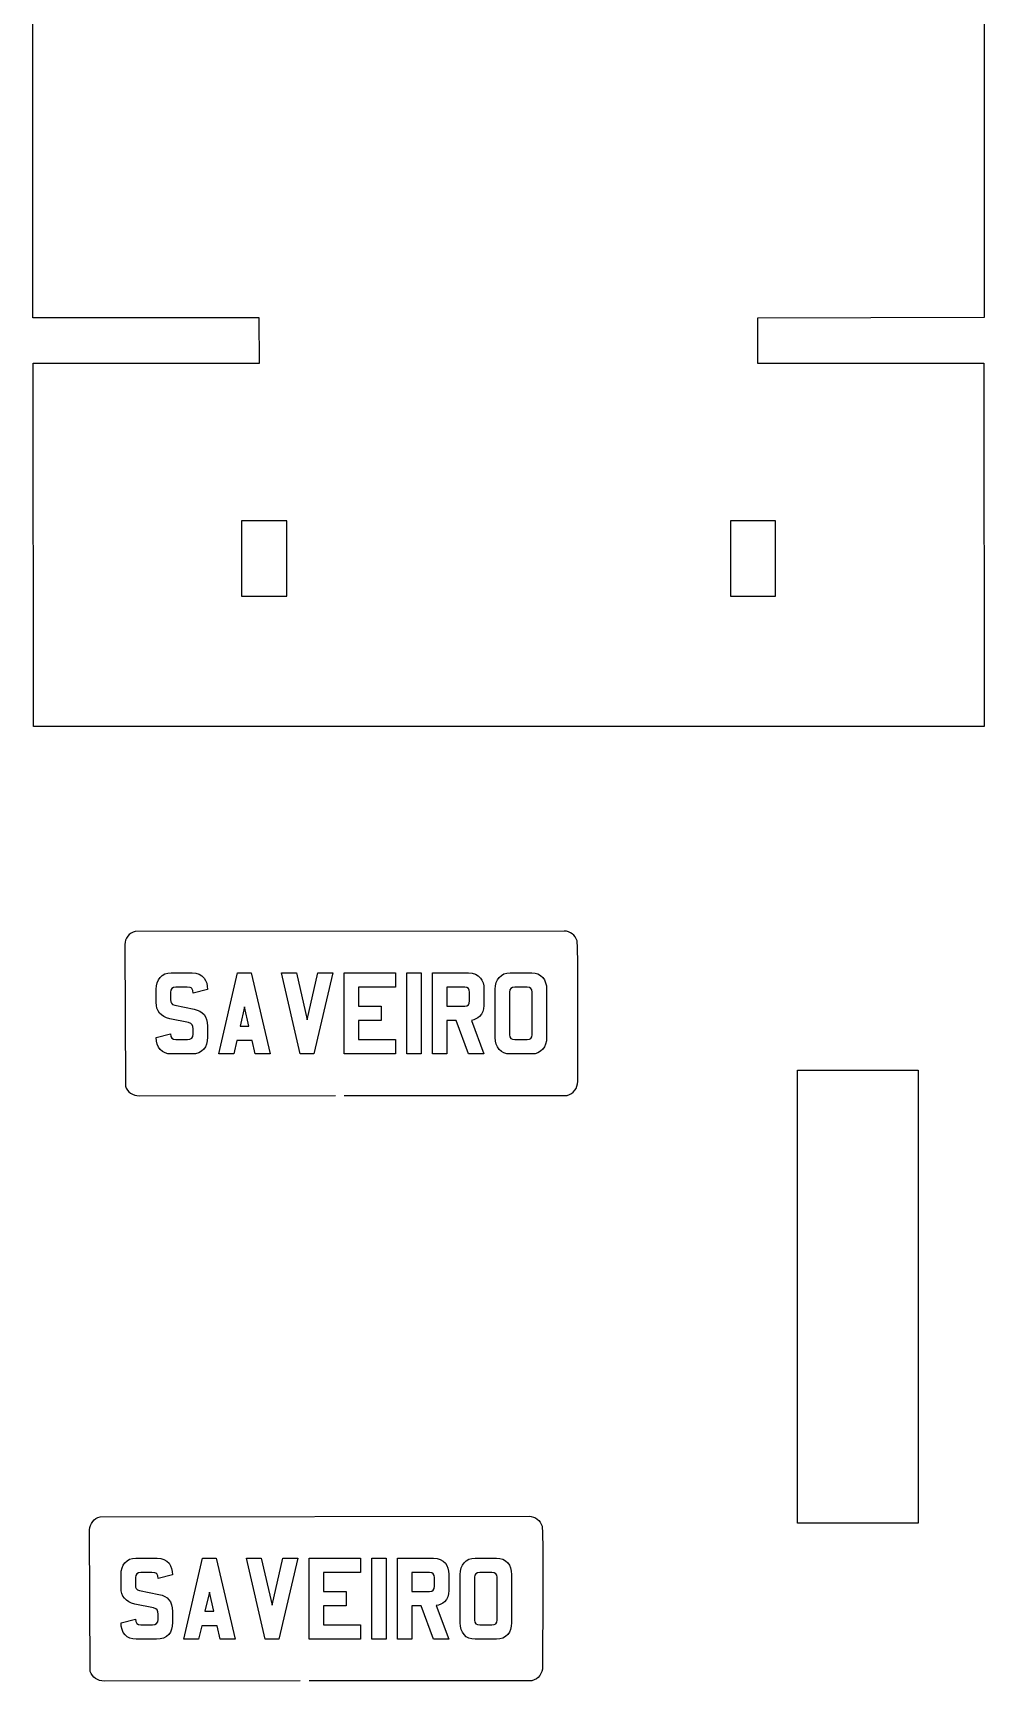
# Model space of a CAD drawing. Extents: x 279 to 859, y 491 to 871.
# Drawn here: x 372.6 to 426.7, y 690.1 to 783.9 of the extents above; entities that cross this region are included whole.
import ezdxf

# ---------------------------------------------------------------- set-up
doc = ezdxf.new("R2010")
doc.units = 0
doc.layers.get('0').update_dxf_attribs({"linetype": 'CONTINUOUS'})

msp = doc.modelspace()

# ---------------------------------------------------------------- linework, layer by layer
at = {"color": 3}
for p, q in [((372.566995, 767.721401), (372.566995, 791.733401)), ((426.749295, 791.737701), (426.749295, 767.734401)), ((385.446795, 767.717001), (372.566995, 767.721401)), ((385.467495, 765.136901), (385.446795, 767.717001)), ((426.749295, 767.734401), (413.848695, 767.697701)), ((413.848695, 767.697701), (413.848695, 765.137201)), ((372.589195, 744.435801), (372.574195, 765.136901)), ((372.574195, 765.136901), (385.467495, 765.136901)), ((413.848695, 765.137201), (426.731695, 765.136901)), ((426.731695, 765.136901), (426.746895, 744.435801)), ((426.746895, 744.435801), (372.589195, 744.435801)), ((377.845292, 732.275326), (377.810696, 732.151447)), ((377.898288, 732.391198), (377.845292, 732.275326)), ((377.968325, 732.496801), (377.898288, 732.391198)), ((378.054041, 732.589869), (377.968325, 732.496801)), ((378.154076, 732.668138), (378.054041, 732.589869)), ((378.26707, 732.729345), (378.154076, 732.668138)), ((378.391662, 732.771226), (378.26707, 732.729345)), ((402.832262, 732.793326), (378.391662, 732.771226)), ((402.956034, 732.780365), (402.832262, 732.793326)), ((403.074798, 732.748123), (402.956034, 732.780365)), ((403.186491, 732.698119), (403.074798, 732.748123)), ((403.28905, 732.631876), (403.186491, 732.698119)), ((403.38041, 732.550914), (403.28905, 732.631876)), ((403.458507, 732.456754), (403.38041, 732.550914)), ((403.521279, 732.350918), (403.458507, 732.456754)), ((403.566662, 732.234926), (403.521279, 732.350918)), ((403.594501, 731.839647), (403.566662, 732.234926)), ((377.810696, 732.151447), (377.795862, 732.021826)), ((377.795862, 732.021826), (377.830962, 723.960126)), ((403.610593, 730.981634), (403.594501, 731.839647)), ((403.617437, 728.456538), (403.610593, 730.981634)), ((403.599062, 724.224026), (403.617437, 728.456538)), ((416.116222, 699.071001), (416.116222, 724.874101)), ((416.116222, 724.874101), (422.997222, 724.874101)), ((422.997222, 724.874101), (422.997222, 699.071001)), ((377.830962, 723.960126), (377.881534, 723.836092)), ((377.881534, 723.836092), (377.950254, 723.726726)), ((403.434925, 723.720313), (403.50449, 723.83252)), ((403.50449, 723.83252), (403.555707, 723.955562)), ((403.555707, 723.955562), (403.587568, 724.086907)), ((403.587568, 724.086907), (403.599062, 724.224026)), ((377.950254, 723.726726), (378.034919, 723.632603)), ((378.034919, 723.632603), (378.133325, 723.554301)), ((378.133325, 723.554301), (378.243266, 723.492395)), ((378.243266, 723.492395), (378.362539, 723.447463)), ((378.362539, 723.447463), (378.488939, 723.420081)), ((378.488939, 723.420081), (378.620262, 723.410826)), ((378.620262, 723.410826), (389.797262, 723.419826)), ((390.297262, 723.420226), (402.993362, 723.430426)), ((402.993362, 723.430426), (403.12623, 723.473996)), ((403.12623, 723.473996), (403.244786, 723.538521)), ((403.244786, 723.538521), (403.34802, 723.62147)), ((403.34802, 723.62147), (403.434925, 723.720313)), ((376.054737, 699.253234), (376.154773, 699.331505)), ((376.154773, 699.331505), (376.267767, 699.392725)), ((376.267767, 699.392725), (376.392359, 699.434635)), ((376.392359, 699.434635), (400.832959, 699.456635)), ((400.832959, 699.456635), (400.95673, 699.443678)), ((400.95673, 699.443678), (401.075494, 699.411446)), ((401.075494, 699.411446), (401.187188, 699.361454)), ((401.187188, 699.361454), (401.289746, 699.295222)), ((375.796559, 698.685235), (375.811393, 698.814852)), ((375.831659, 690.623435), (375.796559, 698.685235)), ((375.811393, 698.814852), (375.845988, 698.938721)), ((375.845988, 698.938721), (375.898984, 699.054581)), ((375.898984, 699.054581), (375.969021, 699.160172)), ((375.969021, 699.160172), (376.054737, 699.253234)), ((401.289746, 699.295222), (401.381106, 699.214266)), ((401.381106, 699.214266), (401.459204, 699.120105)), ((401.459204, 699.120105), (401.521976, 699.014255)), ((401.521976, 699.014255), (401.567359, 698.898235)), ((401.567359, 698.898235), (401.595198, 698.502985)), ((401.595198, 698.502985), (401.61129, 697.644985)), ((422.997222, 699.071001), (416.116222, 699.071001)), ((401.61129, 697.644985), (401.618134, 695.119885)), ((401.618134, 695.119885), (401.599759, 690.887335)), ((401.599759, 690.887335), (401.588264, 690.750244)), ((375.88223, 690.499401), (375.831659, 690.623435)), ((375.950951, 690.390035), (375.88223, 690.499401)), ((376.035616, 690.295912), (375.950951, 690.390035)), ((376.134021, 690.21761), (376.035616, 690.295912)), ((376.243962, 690.155704), (376.134021, 690.21761)), ((376.363235, 690.110772), (376.243962, 690.155704)), ((376.489635, 690.08339), (376.363235, 690.110772)), ((376.620959, 690.074135), (376.489635, 690.08339)), ((387.797959, 690.083135), (376.620959, 690.074135)), ((400.994059, 690.093735), (388.297959, 690.083535)), ((401.126926, 690.137309), (400.994059, 690.093735)), ((401.245482, 690.201844), (401.126926, 690.137309)), ((401.348717, 690.284805), (401.245482, 690.201844)), ((401.435621, 690.38366), (401.348717, 690.284805)), ((401.505186, 690.495873), (401.435621, 690.38366)), ((401.556404, 690.618913), (401.505186, 690.495873)), ((401.588264, 690.750244), (401.556404, 690.618913))]:
    msp.add_line(p, q, dxfattribs=at)
at = {"color": 5}
for p, q in [((387.027195, 756.163801), (384.447295, 756.163801)), ((384.447295, 756.163801), (384.447295, 751.863701)), ((387.027195, 751.863701), (387.027195, 756.163801)), ((414.877795, 756.163801), (412.297795, 756.163801)), ((412.297795, 756.163801), (412.297795, 751.863701)), ((414.877795, 751.863701), (414.877795, 756.163801)), ((384.447295, 751.863701), (387.027195, 751.863701)), ((412.297795, 751.863701), (414.877795, 751.863701))]:
    msp.add_line(p, q, dxfattribs=at)
at = {"color": 1}
for p, q in [((379.929873, 730.264618), (380.075125, 730.347838)), ((380.075125, 730.347838), (380.243045, 730.397777)), ((380.243045, 730.397777), (380.433662, 730.414426)), ((380.433662, 730.414426), (381.639562, 730.414426)), ((381.639562, 730.414426), (381.848832, 730.395768)), ((381.848832, 730.395768), (382.03175, 730.339788)), ((382.03175, 730.339788), (382.188323, 730.246477)), ((383.155662, 725.789826), (384.226862, 730.414426)), ((384.226862, 730.414426), (385.005462, 730.414426)), ((385.005462, 730.414426), (386.082562, 725.789826)), ((387.797662, 725.789826), (386.726462, 730.414426)), ((386.726462, 730.414426), (387.575262, 730.414426)), ((387.575262, 730.414426), (388.189962, 727.727426)), ((388.189962, 727.727426), (388.804562, 730.414426)), ((389.653462, 730.414426), (388.576262, 725.789826)), ((388.804562, 730.414426), (389.653462, 730.414426)), ((390.297262, 725.789826), (390.297262, 730.414426)), ((390.297262, 730.414426), (393.224262, 730.414426)), ((393.224262, 730.414426), (393.224262, 729.594826)), ((393.868062, 725.789826), (393.868062, 730.414426)), ((393.868062, 730.414426), (394.687562, 730.414426)), ((394.687562, 730.414426), (394.687562, 725.789826)), ((395.331562, 725.789826), (395.331562, 730.414426)), ((395.331562, 730.414426), (397.386262, 730.414426)), ((397.386262, 730.414426), (397.592965, 730.395768)), ((397.592965, 730.395768), (397.774037, 730.339788)), ((397.774037, 730.339788), (397.929496, 730.246477)), ((399.25117, 730.266263), (399.39625, 730.348576)), ((399.39625, 730.348576), (399.562911, 730.397963)), ((399.562911, 730.397963), (399.751162, 730.414426)), ((399.751162, 730.414426), (400.980462, 730.414426)), ((400.980462, 730.414426), (401.169257, 730.39759)), ((401.169257, 730.39759), (401.33755, 730.347088)), ((401.33755, 730.347088), (401.485348, 730.26293)), ((379.584862, 729.489526), (379.598757, 729.677735)), ((379.584862, 728.722626), (379.584862, 729.489526)), ((379.598757, 729.677735), (379.64045, 729.850251)), ((379.64045, 729.850251), (379.709948, 730.007054)), ((379.709948, 730.007054), (379.807262, 730.148126)), ((379.807262, 730.148126), (379.929873, 730.264618)), ((380.423393, 729.430252), (380.404362, 729.302226)), ((380.480487, 729.521688), (380.423393, 729.430252)), ((380.575643, 729.576543), (380.480487, 729.521688)), ((380.708862, 729.594826), (380.575643, 729.576543)), ((381.346862, 729.594826), (380.708862, 729.594826)), ((381.514425, 729.575088), (381.346862, 729.594826)), ((381.574604, 729.550402), (381.514425, 729.575088)), ((381.619062, 729.515826), (381.574604, 729.550402)), ((381.673962, 729.411188), (381.619062, 729.515826)), ((381.692262, 729.255326), (381.673962, 729.411188)), ((382.511762, 729.466126), (381.692262, 729.255326)), ((382.188323, 730.246477), (382.318562, 730.115826)), ((382.318562, 730.115826), (382.403087, 729.978634)), ((382.403087, 729.978634), (382.463462, 729.824613)), ((382.463462, 729.824613), (382.499687, 729.653774)), ((382.499687, 729.653774), (382.511762, 729.466126)), ((393.224262, 729.594826), (391.116762, 729.594826)), ((391.116762, 729.594826), (391.116762, 728.511826)), ((397.163762, 729.594826), (396.151062, 729.594826)), ((396.151062, 729.594826), (396.151062, 728.511826)), ((397.284161, 729.576543), (397.163762, 729.594826)), ((397.370125, 729.521688), (397.284161, 729.576543)), ((397.421682, 729.430252), (397.370125, 729.521688)), ((397.438862, 729.302226), (397.421682, 729.430252)), ((397.929496, 730.246477), (398.059362, 730.115826)), ((398.059362, 730.115826), (398.146454, 729.984855)), ((398.146454, 729.984855), (398.208675, 729.837788)), ((398.208675, 729.837788), (398.246014, 729.674615)), ((398.246014, 729.674615), (398.258462, 729.495326)), ((398.258462, 729.495326), (398.258462, 728.558726)), ((398.902362, 729.483626), (398.916443, 729.676824)), ((398.902362, 726.720626), (398.902362, 729.483626)), ((398.916443, 729.676824), (398.958687, 729.852463)), ((398.958687, 729.852463), (399.029093, 730.010534)), ((399.029093, 730.010534), (399.127662, 730.151026)), ((399.127662, 730.151026), (399.25117, 730.266263)), ((399.74052, 729.440082), (399.721862, 729.319726)), ((399.7965, 729.526051), (399.74052, 729.440082)), ((399.889811, 729.577632), (399.7965, 729.526051)), ((400.020462, 729.594826), (399.889811, 729.577632)), ((400.717062, 729.594826), (400.020462, 729.594826)), ((400.845104, 729.577632), (400.717062, 729.594826)), ((400.936575, 729.526051), (400.845104, 729.577632)), ((400.991464, 729.440082), (400.936575, 729.526051)), ((401.009762, 729.319726), (400.991464, 729.440082)), ((401.485348, 730.26293), (401.612662, 730.145126)), ((401.612662, 730.145126), (401.707425, 730.006829)), ((401.707425, 730.006829), (401.775112, 729.849501)), ((401.775112, 729.849501), (401.815725, 729.67316)), ((401.815725, 729.67316), (401.829262, 729.477826)), ((401.829262, 729.477826), (401.829262, 726.726526)), ((379.597026, 728.547928), (379.584862, 728.722626)), ((379.63352, 728.389687), (379.597026, 728.547928)), ((380.404362, 729.302226), (380.404362, 728.892426)), ((380.404362, 728.892426), (380.416112, 728.765076)), ((380.416112, 728.765076), (380.451262, 728.675826)), ((380.451262, 728.675826), (380.52295, 728.612851)), ((380.52295, 728.612851), (380.644362, 728.564426)), ((380.644362, 728.564426), (381.744962, 728.348026)), ((384.619162, 728.476726), (384.367462, 727.381926)), ((384.870862, 727.381926), (384.619162, 728.476726)), ((391.116762, 728.511826), (392.404662, 728.511826)), ((392.404662, 728.511826), (392.404662, 727.692326)), ((396.151062, 728.511826), (397.163762, 728.511826)), ((397.163762, 728.511826), (397.284161, 728.530482)), ((397.284161, 728.530482), (397.370125, 728.586451)), ((397.370125, 728.586451), (397.421682, 728.679732)), ((397.421682, 728.679732), (397.438862, 728.810326)), ((397.438862, 728.810326), (397.438862, 729.302226)), ((398.258462, 728.558726), (398.243104, 728.369888)), ((399.721862, 729.319726), (399.721862, 726.884526)), ((401.009762, 726.884526), (401.009762, 729.319726)), ((379.694344, 728.247906), (379.63352, 728.389687)), ((379.7795, 728.122588), (379.694344, 728.247906)), ((379.888988, 728.013738), (379.7795, 728.122588)), ((380.022811, 727.921359), (379.888988, 728.013738)), ((380.180968, 727.845453), (380.022811, 727.921359)), ((380.363462, 727.786026), (380.180968, 727.845453)), ((381.428762, 727.575326), (380.363462, 727.786026)), ((381.560525, 727.525488), (381.428762, 727.575326)), ((381.639562, 727.458026), (381.560525, 727.525488)), ((381.744962, 728.348026), (381.927492, 728.293894)), ((381.927492, 728.293894), (382.082975, 728.225101)), ((382.082975, 728.225101), (382.211401, 728.141644)), ((382.211401, 728.141644), (382.312762, 728.043526)), ((382.312762, 728.043526), (382.399796, 727.913329)), ((382.399796, 727.913329), (382.461987, 727.756751)), ((382.461987, 727.756751), (382.499315, 727.57381)), ((382.499315, 727.57381), (382.511762, 727.364526)), ((392.404662, 727.692326), (391.116762, 727.692326)), ((391.116762, 727.692326), (391.116762, 726.609426)), ((396.677862, 727.692326), (396.151062, 727.692326)), ((396.151062, 727.692326), (396.151062, 725.789826)), ((397.380462, 725.789826), (396.677862, 727.692326)), ((397.676695, 727.735444), (397.544262, 727.703926)), ((397.544262, 727.703926), (398.258462, 725.789826)), ((397.7989, 727.783051), (397.676695, 727.735444)), ((397.910886, 727.846744), (397.7989, 727.783051)), ((398.012662, 727.926526), (397.910886, 727.846744)), ((398.120214, 728.053826), (398.012662, 727.926526)), ((398.197025, 728.201601), (398.120214, 728.053826)), ((398.243104, 728.369888), (398.197025, 728.201601)), ((379.584862, 726.732326), (380.404362, 726.937126)), ((379.599317, 726.526884), (379.584862, 726.732326)), ((380.404362, 726.937126), (380.423765, 726.793701)), ((380.423765, 726.793701), (380.481962, 726.691301)), ((380.481962, 726.691301), (380.578934, 726.629888)), ((380.578934, 726.629888), (380.714662, 726.609426)), ((380.714662, 726.609426), (381.370262, 726.609426)), ((381.370262, 726.609426), (381.511109, 726.628813)), ((381.511109, 726.628813), (381.611737, 726.686976)), ((381.611737, 726.686976), (381.672128, 726.783913)), ((381.679075, 727.358626), (381.639562, 727.458026)), ((381.672128, 726.783913), (381.692262, 726.919626)), ((381.692262, 727.212426), (381.679075, 727.358626)), ((381.692262, 726.919626), (381.692262, 727.212426)), ((382.511762, 726.738226), (382.498598, 726.535851)), ((382.511762, 727.364526), (382.511762, 726.738226)), ((384.180162, 726.562526), (384.004462, 725.789826)), ((385.058162, 726.562526), (384.180162, 726.562526)), ((384.367462, 727.381926), (384.870862, 727.381926)), ((385.233762, 725.789826), (385.058162, 726.562526)), ((391.116762, 726.609426), (393.224262, 726.609426)), ((393.224262, 726.609426), (393.224262, 725.789826)), ((398.916443, 726.52744), (398.902362, 726.720626)), ((399.721862, 726.884526), (399.74052, 726.764169)), ((399.74052, 726.764169), (399.7965, 726.678201)), ((399.7965, 726.678201), (399.889811, 726.626619)), ((399.889811, 726.626619), (400.020462, 726.609426)), ((400.020462, 726.609426), (400.717062, 726.609426)), ((400.717062, 726.609426), (400.845104, 726.626619)), ((400.845104, 726.626619), (400.936575, 726.678201)), ((400.936575, 726.678201), (400.991464, 726.764169)), ((400.991464, 726.764169), (401.009762, 726.884526)), ((401.829262, 726.726526), (401.815725, 726.531091)), ((379.642675, 726.343763), (379.599317, 726.526884)), ((379.714926, 726.182974), (379.642675, 726.343763)), ((379.816062, 726.044526), (379.714926, 726.182974)), ((379.942495, 725.933094), (379.816062, 726.044526)), ((380.0905, 725.853501), (379.942495, 725.933094)), ((380.260086, 725.805744), (380.0905, 725.853501)), ((380.451262, 725.789826), (380.260086, 725.805744)), ((381.598562, 725.789826), (380.451262, 725.789826)), ((381.818086, 725.807005), (381.598562, 725.789826)), ((382.00835, 725.858563), (381.818086, 725.807005)), ((382.169345, 725.944527), (382.00835, 725.858563)), ((382.301062, 726.064926), (382.169345, 725.944527)), ((382.393257, 726.199238), (382.301062, 726.064926)), ((382.4591, 726.356201), (382.393257, 726.199238)), ((382.498598, 726.535851), (382.4591, 726.356201)), ((384.004462, 725.789826), (383.155662, 725.789826)), ((386.082562, 725.789826), (385.233762, 725.789826)), ((388.576262, 725.789826), (387.797662, 725.789826)), ((393.224262, 725.789826), (390.297262, 725.789826)), ((394.687562, 725.789826), (393.868062, 725.789826)), ((396.151062, 725.789826), (395.331562, 725.789826)), ((398.258462, 725.789826), (397.380462, 725.789826)), ((398.958687, 726.351813), (398.916443, 726.52744)), ((399.029093, 726.193718), (398.958687, 726.351813)), ((399.127662, 726.053126), (399.029093, 726.193718)), ((399.25117, 725.937946), (399.127662, 726.053126)), ((399.39625, 725.855663), (399.25117, 725.937946)), ((399.562911, 725.806287), (399.39625, 725.855663)), ((399.751162, 725.789826), (399.562911, 725.806287)), ((400.980462, 725.789826), (399.751162, 725.789826)), ((401.169257, 725.806648), (400.980462, 725.789826)), ((401.33755, 725.857126), (401.169257, 725.806648)), ((401.485348, 725.941279), (401.33755, 725.857126)), ((401.612662, 726.059126), (401.485348, 725.941279)), ((401.707425, 726.19741), (401.612662, 726.059126)), ((401.775112, 726.354726), (401.707425, 726.19741)), ((401.815725, 726.531091), (401.775112, 726.354726)), ((377.641146, 696.513585), (377.710644, 696.670406)), ((377.710644, 696.670406), (377.807959, 696.811535)), ((377.807959, 696.811535), (377.930569, 696.928011)), ((377.930569, 696.928011), (378.075821, 697.011197)), ((378.075821, 697.011197), (378.243741, 697.061102)), ((378.243741, 697.061102), (378.434359, 697.077735)), ((378.434359, 697.077735), (379.640259, 697.077735)), ((379.640259, 697.077735), (379.849529, 697.059078)), ((379.849529, 697.059078), (380.032446, 697.00311)), ((380.032446, 697.00311), (380.189019, 696.909828)), ((380.189019, 696.909828), (380.319259, 696.779235)), ((380.319259, 696.779235), (380.403784, 696.642028)), ((380.403784, 696.642028), (380.464159, 696.487985)), ((381.156359, 692.453135), (382.227559, 697.077735)), ((382.227559, 697.077735), (383.006159, 697.077735)), ((383.006159, 697.077735), (384.083259, 692.453135)), ((385.798359, 692.453135), (384.727159, 697.077735)), ((384.727159, 697.077735), (385.575959, 697.077735)), ((385.575959, 697.077735), (386.190659, 694.390935)), ((386.190659, 694.390935), (386.805259, 697.077735)), ((387.654159, 697.077735), (386.576959, 692.453135)), ((386.805259, 697.077735), (387.654159, 697.077735)), ((388.297959, 692.453135), (388.297959, 697.077735)), ((388.297959, 697.077735), (391.224959, 697.077735)), ((391.224959, 697.077735), (391.224959, 696.258235)), ((391.868759, 692.453135), (391.868759, 697.077735)), ((391.868759, 697.077735), (392.688259, 697.077735)), ((392.688259, 697.077735), (392.688259, 692.453135)), ((393.332259, 692.453135), (393.332259, 697.077735)), ((393.332259, 697.077735), (395.386959, 697.077735)), ((395.386959, 697.077735), (395.593662, 697.059078)), ((395.593662, 697.059078), (395.774734, 697.00311)), ((395.774734, 697.00311), (395.930193, 696.909828)), ((395.930193, 696.909828), (396.060059, 696.779235)), ((396.060059, 696.779235), (396.147151, 696.648264)), ((396.147151, 696.648264), (396.209371, 696.501197)), ((396.91714, 696.340233), (396.959384, 696.515872)), ((396.959384, 696.515872), (397.02979, 696.673942)), ((397.02979, 696.673942), (397.128359, 696.814435)), ((397.128359, 696.814435), (397.251866, 696.929656)), ((397.251866, 696.929656), (397.396946, 697.011935)), ((397.396946, 697.011935), (397.563607, 697.061288)), ((397.563607, 697.061288), (397.751859, 697.077735)), ((397.751859, 697.077735), (398.981159, 697.077735)), ((398.981159, 697.077735), (399.169954, 697.060913)), ((399.169954, 697.060913), (399.338246, 697.010435)), ((399.338246, 697.010435), (399.486044, 696.926281)), ((399.486044, 696.926281), (399.613359, 696.808435)), ((399.613359, 696.808435), (399.708121, 696.67018)), ((399.708121, 696.67018), (399.775809, 696.512847)), ((377.585559, 696.152935), (377.599454, 696.341088)), ((377.585559, 695.386035), (377.585559, 696.152935)), ((377.599454, 696.341088), (377.641146, 696.513585)), ((378.42409, 696.093661), (378.405059, 695.965635)), ((378.405059, 695.965635), (378.405059, 695.555835)), ((378.481184, 696.185097), (378.42409, 696.093661)), ((378.57634, 696.239952), (378.481184, 696.185097)), ((378.709559, 696.258235), (378.57634, 696.239952)), ((379.347559, 696.258235), (378.709559, 696.258235)), ((379.515121, 696.238497), (379.347559, 696.258235)), ((379.575301, 696.213811), (379.515121, 696.238497)), ((379.619759, 696.179235), (379.575301, 696.213811)), ((379.674659, 696.074635), (379.619759, 696.179235)), ((379.692959, 695.918735), (379.674659, 696.074635)), ((380.512459, 696.129535), (379.692959, 695.918735)), ((380.464159, 696.487985), (380.500384, 696.317141)), ((380.500384, 696.317141), (380.512459, 696.129535)), ((391.224959, 696.258235), (389.117459, 696.258235)), ((389.117459, 696.258235), (389.117459, 695.175335)), ((395.164459, 696.258235), (394.151759, 696.258235)), ((394.151759, 696.258235), (394.151759, 695.175335)), ((395.284857, 696.239952), (395.164459, 696.258235)), ((395.370821, 696.185097), (395.284857, 696.239952)), ((395.422379, 696.093661), (395.370821, 696.185097)), ((395.439559, 695.965635), (395.422379, 696.093661)), ((395.439559, 695.473835), (395.439559, 695.965635)), ((396.209371, 696.501197), (396.24671, 696.338024)), ((396.24671, 696.338024), (396.259159, 696.158735)), ((396.259159, 696.158735), (396.259159, 695.222135)), ((396.903059, 696.147035), (396.91714, 696.340233)), ((396.903059, 693.383935), (396.903059, 696.147035)), ((397.741216, 696.103449), (397.722559, 695.983135)), ((397.722559, 695.983135), (397.722559, 693.547835)), ((397.797196, 696.189422), (397.741216, 696.103449)), ((397.890507, 696.241027), (397.797196, 696.189422)), ((398.021159, 696.258235), (397.890507, 696.241027)), ((398.717759, 696.258235), (398.021159, 696.258235)), ((398.845801, 696.241027), (398.717759, 696.258235)), ((398.937271, 696.189422), (398.845801, 696.241027)), ((398.99216, 696.103449), (398.937271, 696.189422)), ((399.010459, 695.983135), (398.99216, 696.103449)), ((399.010459, 693.547835), (399.010459, 695.983135)), ((399.775809, 696.512847), (399.816421, 696.336483)), ((399.816421, 696.336483), (399.829959, 696.141135)), ((399.829959, 696.141135), (399.829959, 693.389935)), ((377.597723, 695.211337), (377.585559, 695.386035)), ((377.634216, 695.053096), (377.597723, 695.211337)), ((377.69504, 694.911314), (377.634216, 695.053096)), ((377.780196, 694.785997), (377.69504, 694.911314)), ((377.889684, 694.677147), (377.780196, 694.785997)), ((378.023507, 694.584767), (377.889684, 694.677147)), ((378.405059, 695.555835), (378.416809, 695.428485)), ((378.416809, 695.428485), (378.451959, 695.339235)), ((378.451959, 695.339235), (378.523646, 695.276272)), ((378.523646, 695.276272), (378.645059, 695.227935)), ((378.645059, 695.227935), (379.745659, 695.011335)), ((379.745659, 695.011335), (379.928188, 694.957263)), ((379.928188, 694.957263), (380.083671, 694.88851)), ((380.083671, 694.88851), (380.212098, 694.805094)), ((380.212098, 694.805094), (380.313459, 694.707035)), ((380.313459, 694.707035), (380.400493, 694.576778)), ((382.619859, 695.140135), (382.368159, 694.045435)), ((382.871559, 694.045435), (382.619859, 695.140135)), ((389.117459, 695.175335), (390.405359, 695.175335)), ((390.405359, 695.175335), (390.405359, 694.355735)), ((394.151759, 695.175335), (395.164459, 695.175335)), ((395.164459, 695.175335), (395.284857, 695.193991)), ((395.284857, 695.193991), (395.370821, 695.24996)), ((395.370821, 695.24996), (395.422379, 695.343241)), ((395.422379, 695.343241), (395.439559, 695.473835)), ((396.12091, 694.717206), (396.013359, 694.589835)), ((396.197721, 694.865035), (396.12091, 694.717206)), ((396.243801, 695.033338), (396.197721, 694.865035)), ((396.259159, 695.222135), (396.243801, 695.033338)), ((378.181665, 694.508862), (378.023507, 694.584767)), ((378.364159, 694.449435), (378.181665, 694.508862)), ((379.429459, 694.238735), (378.364159, 694.449435)), ((379.561221, 694.188872), (379.429459, 694.238735)), ((379.640259, 694.121535), (379.561221, 694.188872)), ((379.679771, 694.022072), (379.640259, 694.121535)), ((379.692959, 693.875735), (379.679771, 694.022072)), ((379.692959, 693.582935), (379.692959, 693.875735)), ((380.400493, 694.576778), (380.462684, 694.42016)), ((380.462684, 694.42016), (380.500012, 694.237178)), ((380.500012, 694.237178), (380.512459, 694.027835)), ((380.512459, 694.027835), (380.512459, 693.401535)), ((382.368159, 694.045435), (382.871559, 694.045435)), ((390.405359, 694.355735), (389.117459, 694.355735)), ((389.117459, 694.355735), (389.117459, 693.272735)), ((394.678559, 694.355735), (394.151759, 694.355735)), ((394.151759, 694.355735), (394.151759, 692.453135)), ((395.381159, 692.453135), (394.678559, 694.355735)), ((395.677391, 694.398852), (395.544959, 694.367435)), ((395.544959, 694.367435), (396.259159, 692.453135)), ((395.799596, 694.446422), (395.677391, 694.398852)), ((395.911582, 694.510099), (395.799596, 694.446422)), ((396.013359, 694.589835), (395.911582, 694.510099)), ((377.585559, 693.395635), (378.405059, 693.600535)), ((377.600013, 693.190192), (377.585559, 693.395635)), ((377.643371, 693.007072), (377.600013, 693.190192)), ((377.715623, 692.846283), (377.643371, 693.007072)), ((377.816759, 692.707835), (377.715623, 692.846283)), ((378.405059, 693.600535), (378.424462, 693.457094)), ((378.424462, 693.457094), (378.482659, 693.35466)), ((378.482659, 693.35466), (378.57963, 693.293213)), ((378.57963, 693.293213), (378.715359, 693.272735)), ((378.715359, 693.272735), (379.370959, 693.272735)), ((379.370959, 693.272735), (379.511805, 693.292122)), ((379.511805, 693.292122), (379.612434, 693.350285)), ((379.612434, 693.350285), (379.672824, 693.447222)), ((379.672824, 693.447222), (379.692959, 693.582935)), ((380.393954, 692.862589), (380.301759, 692.728335)), ((380.459796, 693.019522), (380.393954, 692.862589)), ((380.499294, 693.199161), (380.459796, 693.019522)), ((380.512459, 693.401535), (380.499294, 693.199161)), ((382.180859, 693.225835), (382.005159, 692.453135)), ((383.058859, 693.225835), (382.180859, 693.225835)), ((383.234459, 692.453135), (383.058859, 693.225835)), ((389.117459, 693.272735), (391.224959, 693.272735)), ((391.224959, 693.272735), (391.224959, 692.453135)), ((396.91714, 693.190752), (396.903059, 693.383935)), ((396.959384, 693.015147), (396.91714, 693.190752)), ((397.02979, 692.857111), (396.959384, 693.015147)), ((397.128359, 692.716635), (397.02979, 692.857111)), ((397.722559, 693.547835), (397.741216, 693.427521)), ((397.741216, 693.427521), (397.797196, 693.341547)), ((397.797196, 693.341547), (397.890507, 693.289942)), ((397.890507, 693.289942), (398.021159, 693.272735)), ((398.021159, 693.272735), (398.717759, 693.272735)), ((398.717759, 693.272735), (398.845801, 693.289942)), ((398.845801, 693.289942), (398.937271, 693.341547)), ((398.937271, 693.341547), (398.99216, 693.427521)), ((398.99216, 693.427521), (399.010459, 693.547835)), ((399.708121, 692.860721), (399.613359, 692.722435)), ((399.775809, 693.018047), (399.708121, 692.860721)), ((399.816421, 693.194442), (399.775809, 693.018047)), ((399.829959, 693.389935), (399.816421, 693.194442)), ((377.943191, 692.596403), (377.816759, 692.707835)), ((378.091196, 692.51681), (377.943191, 692.596403)), ((378.260782, 692.469053), (378.091196, 692.51681)), ((378.451959, 692.453135), (378.260782, 692.469053)), ((379.599259, 692.453135), (378.451959, 692.453135)), ((379.818782, 692.47033), (379.599259, 692.453135)), ((380.009046, 692.521922), (379.818782, 692.47033)), ((380.170041, 692.607921), (380.009046, 692.521922)), ((380.301759, 692.728335), (380.170041, 692.607921)), ((382.005159, 692.453135), (381.156359, 692.453135)), ((384.083259, 692.453135), (383.234459, 692.453135)), ((386.576959, 692.453135), (385.798359, 692.453135)), ((391.224959, 692.453135), (388.297959, 692.453135)), ((392.688259, 692.453135), (391.868759, 692.453135)), ((394.151759, 692.453135), (393.332259, 692.453135)), ((396.259159, 692.453135), (395.381159, 692.453135)), ((397.251866, 692.601339), (397.128359, 692.716635)), ((397.396946, 692.518997), (397.251866, 692.601339)), ((397.563607, 692.469599), (397.396946, 692.518997)), ((397.751859, 692.453135), (397.563607, 692.469599)), ((398.981159, 692.453135), (397.751859, 692.453135)), ((399.169954, 692.469971), (398.981159, 692.453135)), ((399.338246, 692.520472), (399.169954, 692.469971)), ((399.486044, 692.60463), (399.338246, 692.520472)), ((399.613359, 692.722435), (399.486044, 692.60463))]:
    msp.add_line(p, q, dxfattribs=at)

doc.saveas('drawing.dxf')
